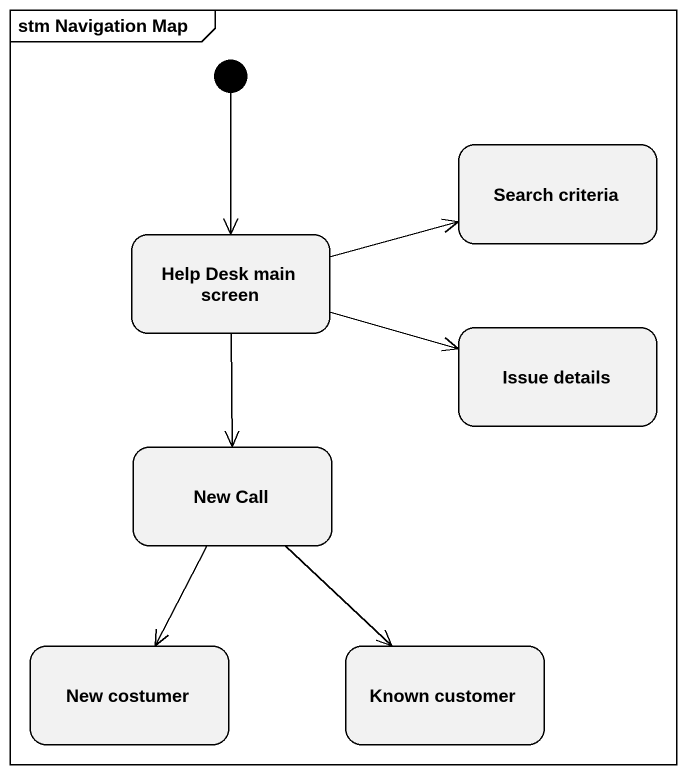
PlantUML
@startuml
mainframe stm Navigation Map
hide empty description
state "Search criteria" as Search_criteria
state "Help Desk main screen" as Help_Desk_main_screen
state "Issue details" as Issue_details
state "New Call" as New_Call
state "New costumer" as New_costumer
state "Known customer" as Known_customer
[*] --> Help_Desk_main_screen
Help_Desk_main_screen -right-> Search_criteria
Help_Desk_main_screen -right-> Issue_details
Help_Desk_main_screen --> New_Call
New_Call --> New_costumer
New_Call --> Known_customer
@enduml
